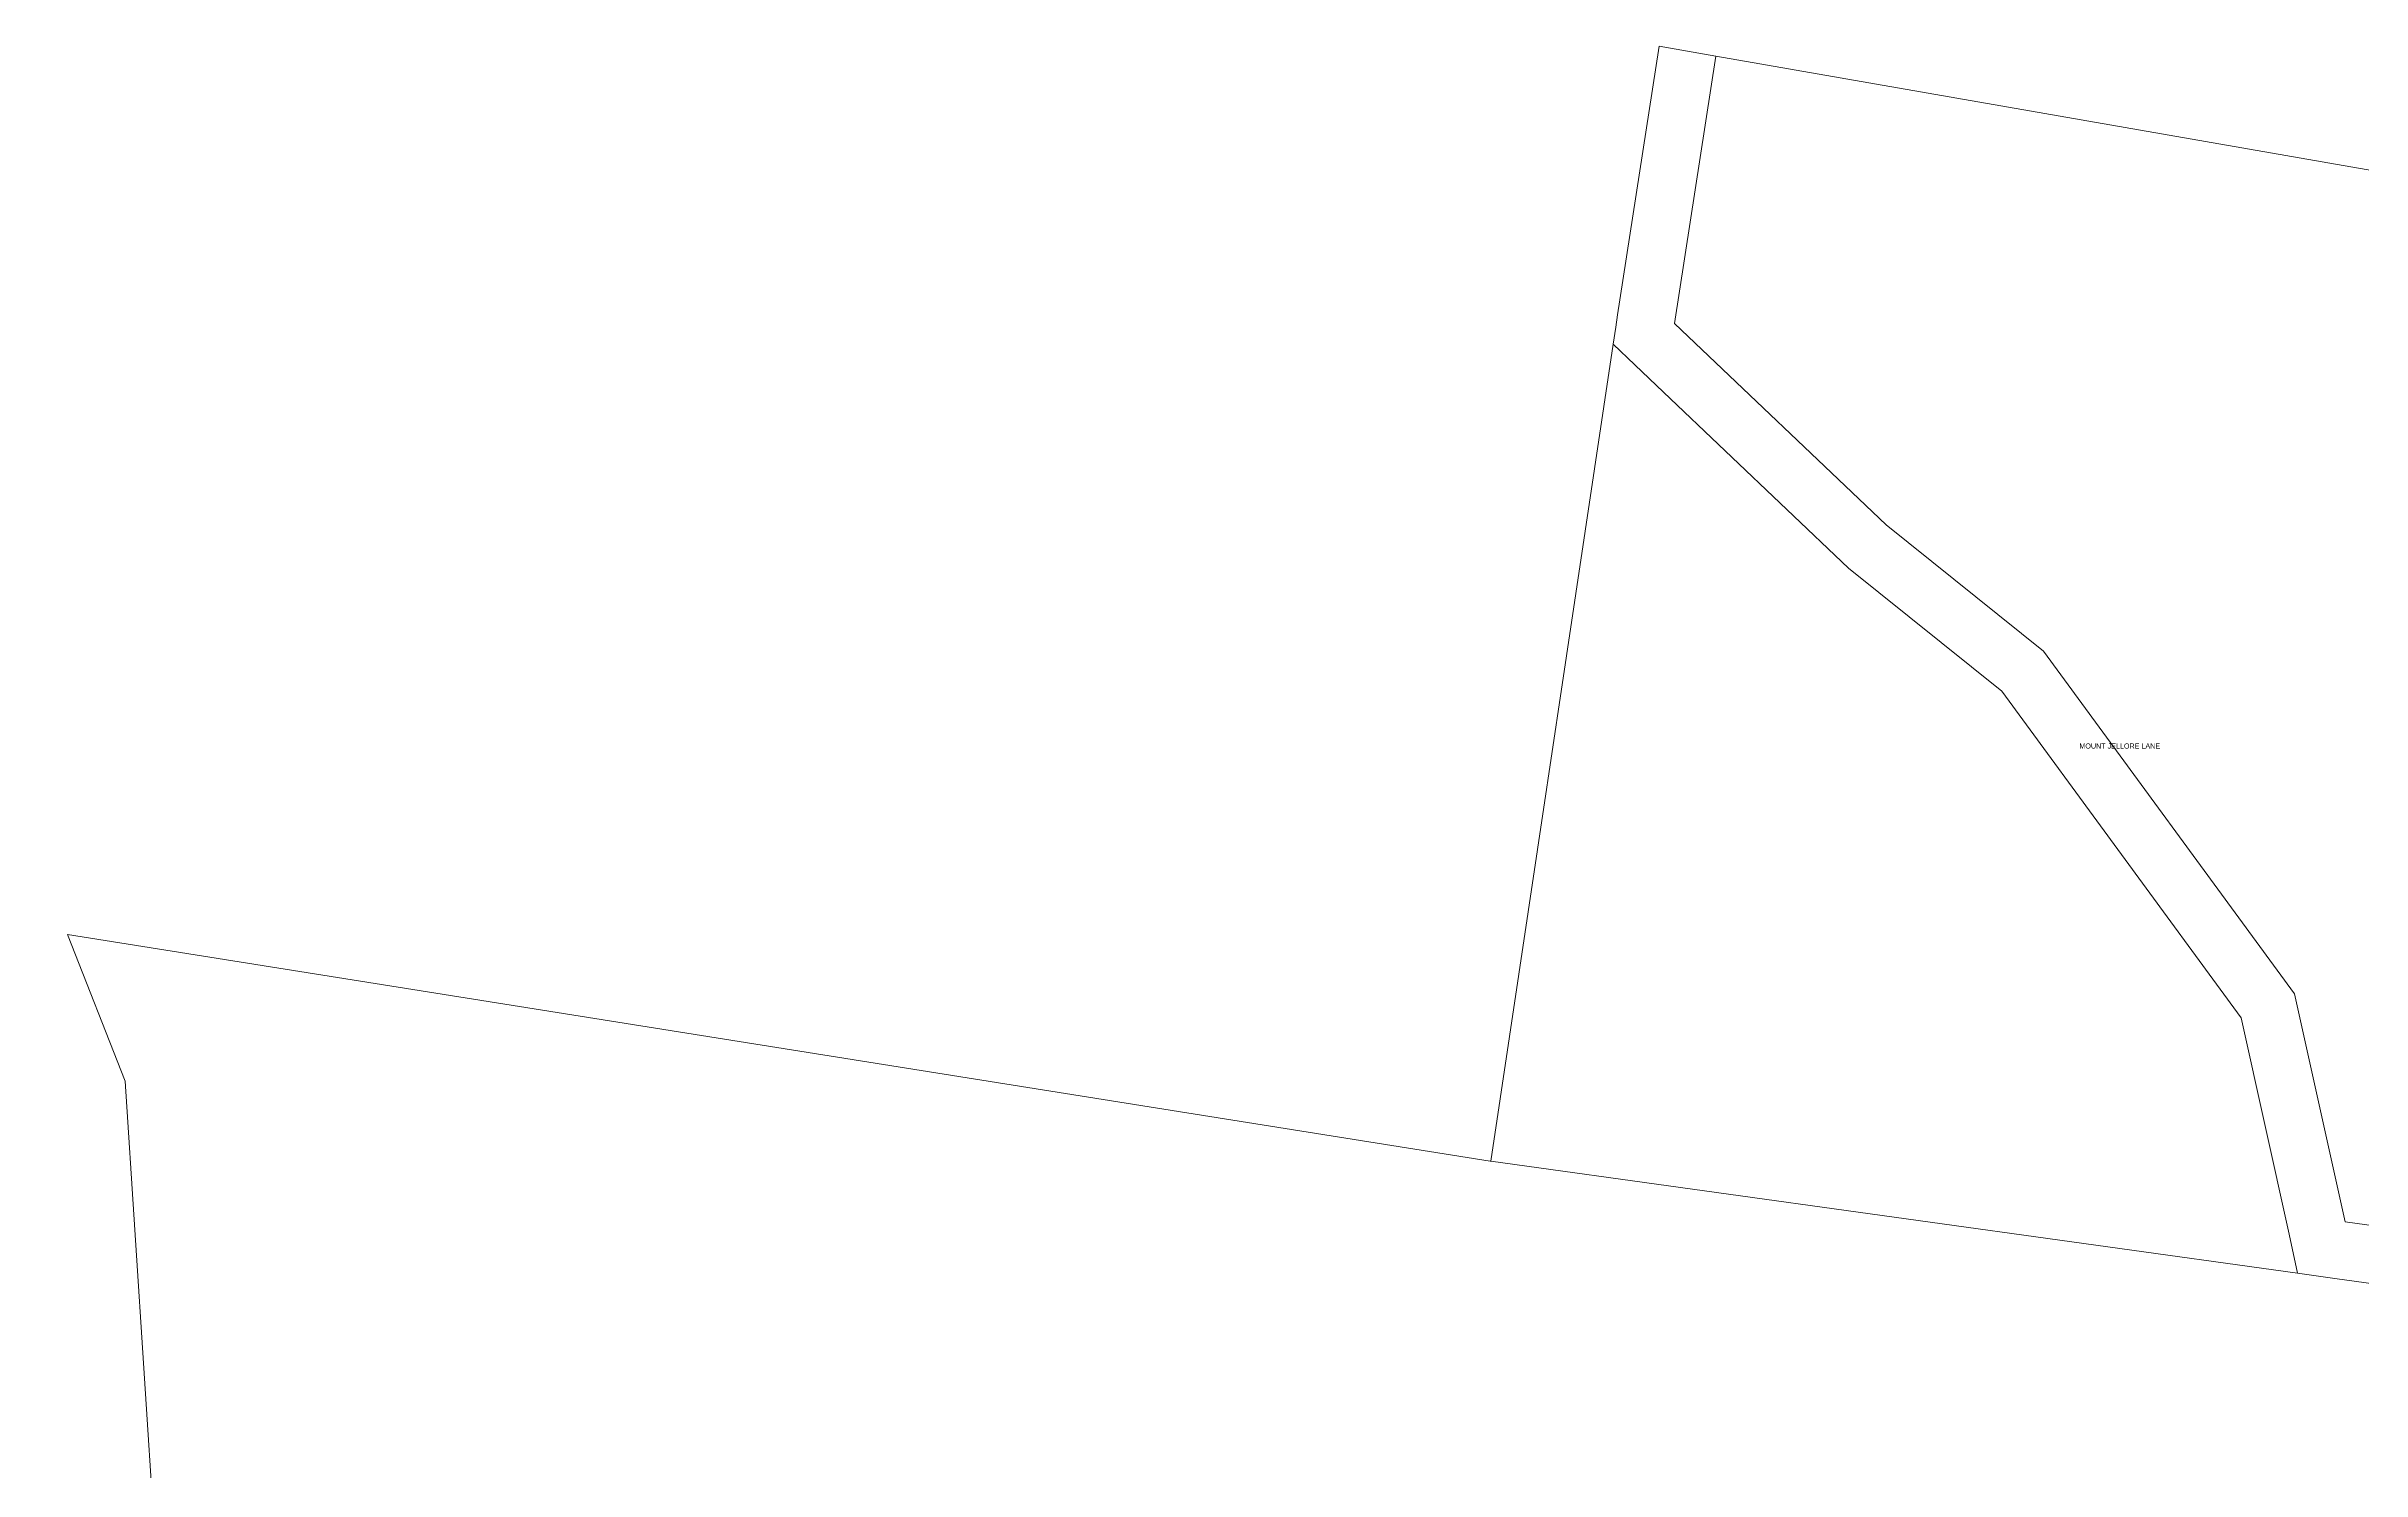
# Model space of a CAD drawing. Header units: metres. Extents: x 257881 to 262822, y 6187520 to 6191911.
# Drawn here: x 257881 to 258695, y 6190323 to 6190823 of the extents above; entities that cross this region are included whole.
import ezdxf

# ---------------------------------------------------------------- set-up
doc = ezdxf.new("R2010")
doc.units = ezdxf.units.M
doc.layers.add('Cadastre Land Parcels_SP_EXT', color=8, linetype='Continuous', lineweight=5)
doc.layers.add('Cadastre Roads_SP_EXT', color=8, linetype='Continuous', lineweight=5)
doc.styles.get("Standard").update_dxf_attribs({"font": 'arial.ttf'})

msp = doc.modelspace()

# ---------------------------------------------------------------- linework, layer by layer
at = {"layer": 'Cadastre Land Parcels_SP_EXT', "linetype": 'Continuous'}
for points in [[(258884.76, 6190660.17), (258950.39, 6190705.27), (259001.74, 6190726.47), (258796.27, 6190762.23), (258467.69, 6190819.42), (258453.19, 6190725.58), (258527.53, 6190654.8), (258582.78, 6190610.5), (258671.01, 6190490.13), (258688.73, 6190410), (258759.18, 6190400.28), (258767.03, 6190399.15), (258789.2, 6190577.22), (258801.11, 6190575.55), (258843.4, 6190569.63), (258843.06, 6190572.18), (258884.76, 6190660.17)], [(258669.06, 6190405.72), (258652.28, 6190481.65), (258568.15, 6190596.47), (258514.31, 6190639.58), (258449.35, 6190701.44), (258439.31, 6190711.01), (258431.67, 6190718.25), (258388.69, 6190431.3), (258672.08, 6190392.03), (258669.06, 6190405.72)]]:
    msp.add_lwpolyline(points, close=True, dxfattribs=at)
msp.add_lwpolyline([(258756.39, 6190380.34), (258685.93, 6190390.06), (258672.08, 6190392.03), (258388.69, 6190431.3), (258388.51, 6190431.3), (257996.86, 6190493.73), (257996.86, 6190493.73), (257888.76, 6190511.01), (257909.05, 6190459.48), (257919.29, 6190302.78), (257918.63, 6190225.29), (257910.36, 6190182.67), (257903.38, 6190146.74), (257886.86, 6190095.59), (257881.35, 6190035.06), (257888.31, 6190007.93), (257901.74, 6189979.64), (257949.45, 6189928.16), (258018.62, 6189801.52)], dxfattribs=at)
at = {"layer": 'Cadastre Roads_SP_EXT', "linetype": 'Continuous'}
msp.add_lwpolyline([(258757.75, 6190390.09), (258759.18, 6190400.28), (258688.73, 6190410), (258671.01, 6190490.13), (258582.78, 6190610.5), (258527.53, 6190654.8), (258453.19, 6190725.58), (258467.69, 6190819.42), (258447.82, 6190822.9), (258434.04, 6190733.81), (258433.24, 6190728.61), (258432.58, 6190724.25), (258431.67, 6190718.25), (258439.31, 6190711.01), (258449.35, 6190701.44), (258514.31, 6190639.58), (258568.15, 6190596.47), (258652.28, 6190481.65), (258669.06, 6190405.72), (258672.08, 6190392.03), (258685.93, 6190390.06), (258756.39, 6190380.34), (258757.75, 6190390.09)], close=True, dxfattribs=at)

# ---------------------------------------------------------------- texts
at = {"layer": 'Cadastre Roads_SP_EXT'}
msp.add_text('MOUNT JELLORE LANE', height=1.8, dxfattribs=at).set_placement((258595.43, 6190576.25))

doc.saveas('drawing.dxf')
